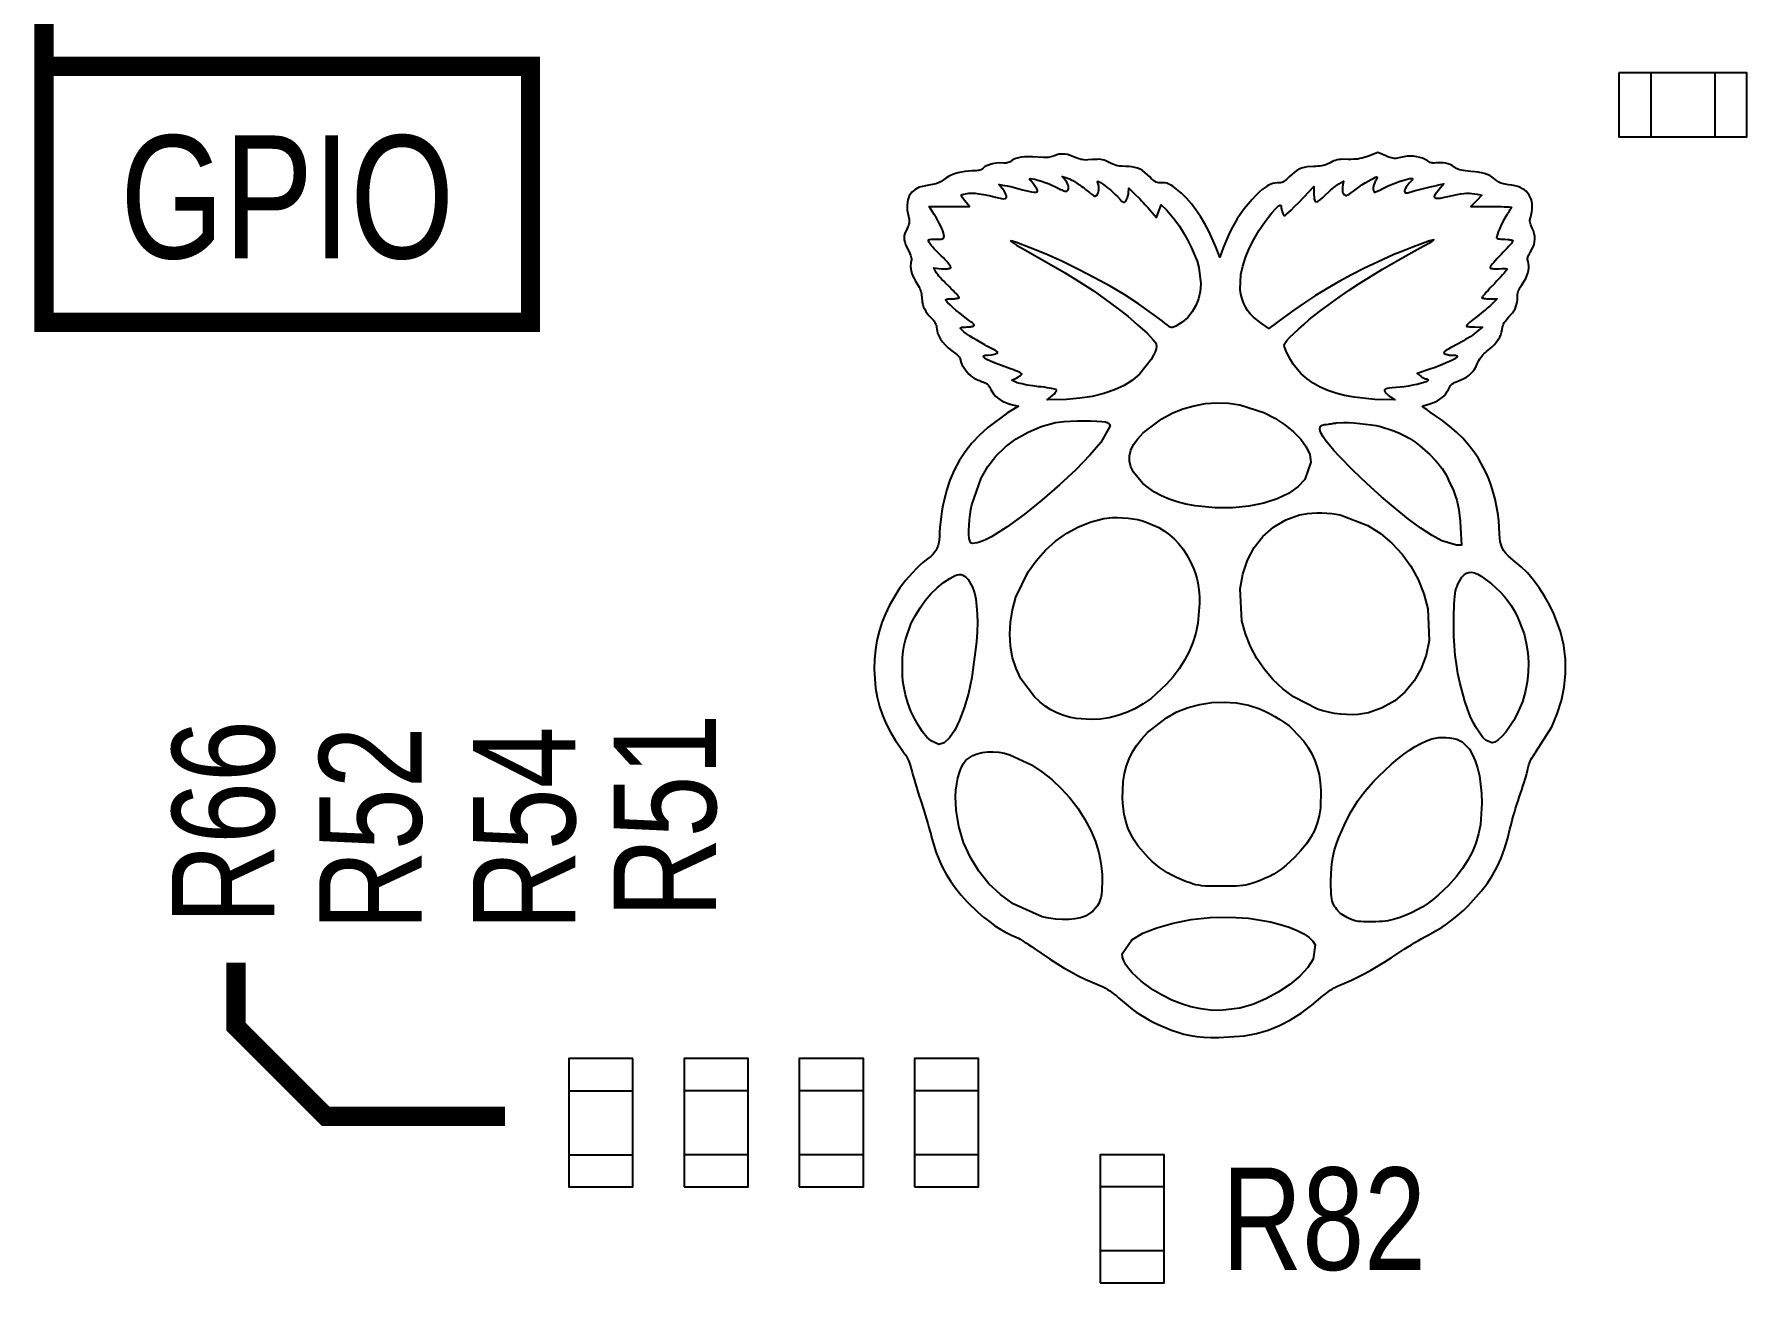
# Model space of a CAD drawing. Header units: inches. Extents: x 15 to 148, y 10 to 111.
# Drawn here: x 133.99 to 135.327, y 106.709 to 107.684 of the extents above; entities that cross this region are included whole.
import ezdxf
from ezdxf.enums import TextEntityAlignment as Align

# ---------------------------------------------------------------- set-up
doc = ezdxf.new("R2010")
doc.units = ezdxf.units.IN
doc.header["$MEASUREMENT"] = 0
doc.layers.add('PARTS_TOP', color=250, linetype='Continuous')
doc.layers.add('SILK_TOP', color=250, linetype='Continuous')

msp = doc.modelspace()

# ---------------------------------------------------------------- linework, layer by layer
at = {"layer": 'PARTS_TOP'}
for points in [[(135.2271, 107.6538), (135.2271, 107.6038), (135.3271, 107.6038), (135.3271, 107.6538), (135.2271, 107.6538)], [(135.2521, 107.6538), (135.2521, 107.6038)], [(135.3021, 107.6538), (135.3021, 107.6038)], [(134.4571, 106.8838), (134.4071, 106.8838), (134.4071, 106.7838), (134.4571, 106.7838), (134.4571, 106.8838)], [(134.4971, 106.7838), (134.5471, 106.7838), (134.5471, 106.8838), (134.4971, 106.8838), (134.4971, 106.7838)], [(134.5871, 106.7838), (134.6371, 106.7838), (134.6371, 106.8838), (134.5871, 106.8838), (134.5871, 106.7838)], [(134.6771, 106.7838), (134.7271, 106.7838), (134.7271, 106.8838), (134.6771, 106.8838), (134.6771, 106.7838)], [(134.4071, 106.8588), (134.4571, 106.8588)], [(134.5471, 106.8588), (134.4971, 106.8588)], [(134.6371, 106.8588), (134.5871, 106.8588)], [(134.7271, 106.8588), (134.6771, 106.8588)], [(134.4071, 106.8088), (134.4571, 106.8088)], [(134.5471, 106.8088), (134.4971, 106.8088)], [(134.6371, 106.8088), (134.5871, 106.8088)], [(134.7271, 106.8088), (134.6771, 106.8088)], [(134.8221, 106.7088), (134.8721, 106.7088), (134.8721, 106.8088), (134.8221, 106.8088), (134.8221, 106.7088)], [(134.8721, 106.7838), (134.8221, 106.7838)], [(134.8721, 106.7338), (134.8221, 106.7338)]]:
    msp.add_lwpolyline(points, dxfattribs=at)
at = {"layer": 'SILK_TOP', "const_width": 0.015}
for points in [[(133.9971, 107.6588), (134.3771, 107.6588), (134.3771, 107.4588), (133.9971, 107.4588), (133.9971, 107.7488)], [(134.1471, 106.9588), (134.1471, 106.9088), (134.2171, 106.8388), (134.3571, 106.8388)]]:
    msp.add_lwpolyline(points, dxfattribs=at)
at = {"layer": 'SILK_TOP'}
for points in [[(134.7865, 107.589), (134.7846, 107.5884), (134.7836, 107.5881), (134.7826, 107.5879), (134.7815, 107.5877), (134.7805, 107.5876), (134.7795, 107.5875), (134.7786, 107.5875), (134.7778, 107.5875), (134.7693, 107.588), (134.7658, 107.5881), (134.7629, 107.588), (134.7603, 107.5878), (134.7582, 107.5874), (134.7563, 107.5869), (134.7548, 107.5862), (134.7534, 107.5854), (134.7518, 107.5843), (134.751, 107.5839), (134.7503, 107.5836), (134.7495, 107.5834), (134.7488, 107.5832), (134.7481, 107.5831), (134.7474, 107.5832), (134.7467, 107.5832), (134.7431, 107.5834), (134.741, 107.5832), (134.7389, 107.5828), (134.7369, 107.5823), (134.7349, 107.5817), (134.7332, 107.581), (134.7317, 107.5802), (134.7307, 107.5793), (134.7296, 107.5784), (134.7289, 107.578), (134.7282, 107.5777), (134.7273, 107.5775), (134.7263, 107.5773), (134.7251, 107.5772), (134.7237, 107.5771), (134.7221, 107.5771), (134.7164, 107.5767), (134.7136, 107.5762), (134.7108, 107.5756), (134.7082, 107.5748), (134.7057, 107.5738), (134.7035, 107.5727), (134.7015, 107.5715), (134.6997, 107.5702), (134.6979, 107.5688), (134.6969, 107.5683), (134.6959, 107.5678), (134.6949, 107.5674), (134.6937, 107.567), (134.6924, 107.5667), (134.6911, 107.5665), (134.6895, 107.5663), (134.6808, 107.5643), (134.6775, 107.5626), (134.6749, 107.5604), (134.673, 107.5576), (134.6718, 107.5544), (134.6713, 107.5507), (134.6714, 107.5465), (134.6723, 107.5418), (134.6729, 107.5393), (134.673, 107.5382), (134.673, 107.5373), (134.6729, 107.5363), (134.6726, 107.5354), (134.6723, 107.5344), (134.6718, 107.5333), (134.6712, 107.5321), (134.6695, 107.5283), (134.6691, 107.5266), (134.6689, 107.525), (134.669, 107.5233), (134.6694, 107.5216), (134.67, 107.5197), (134.6708, 107.5177), (134.672, 107.5154), (134.6734, 107.5125), (134.6739, 107.5113), (134.6743, 107.5103), (134.6745, 107.5093), (134.6746, 107.5084), (134.6746, 107.5075), (134.6745, 107.5066), (134.6743, 107.5057), (134.674, 107.5025), (134.6741, 107.5007), (134.6745, 107.4989), (134.675, 107.497), (134.6758, 107.495), (134.6767, 107.493), (134.6778, 107.4909), (134.6792, 107.4888), (134.6806, 107.4864), (134.6812, 107.4853), (134.6816, 107.4842), (134.682, 107.4832), (134.6823, 107.4821), (134.6825, 107.481), (134.6826, 107.4799), (134.6827, 107.4787), (134.683, 107.4746), (134.6835, 107.4727), (134.6841, 107.4708), (134.685, 107.469), (134.686, 107.4673), (134.6872, 107.4656), (134.6886, 107.4639), (134.6902, 107.4622), (134.6918, 107.4605), (134.6925, 107.4597), (134.693, 107.4588), (134.6935, 107.458), (134.6938, 107.4573), (134.6941, 107.4565), (134.6942, 107.4558), (134.6943, 107.455), (134.6951, 107.4505), (134.696, 107.4482), (134.6974, 107.4458), (134.699, 107.4435), (134.7011, 107.4412), (134.7034, 107.4389), (134.7061, 107.4367), (134.709, 107.4345), (134.7103, 107.4335), (134.7109, 107.4329), (134.7115, 107.4324), (134.7119, 107.4318), (134.7123, 107.4313), (134.7126, 107.4308), (134.7128, 107.4304), (134.7128, 107.4301), (134.7136, 107.4272), (134.7144, 107.4255), (134.7155, 107.4236), (134.7168, 107.4217), (134.7182, 107.42), (134.7196, 107.4184), (134.721, 107.417), (134.7223, 107.416), (134.7239, 107.4151), (134.7248, 107.4147), (134.7258, 107.4142), (134.7267, 107.4138), (134.7277, 107.4134), (134.7286, 107.413), (134.7295, 107.4127), (134.7304, 107.4124), (134.7323, 107.4117), (134.7331, 107.4112), (134.7338, 107.4107), (134.7345, 107.41), (134.7351, 107.4093), (134.7356, 107.4084), (134.7362, 107.4074), (134.7367, 107.4063), (134.7388, 107.4029), (134.7402, 107.4013), (134.7418, 107.3999), (134.7436, 107.3986), (134.7455, 107.3974), (134.7477, 107.3964), (134.7501, 107.3955), (134.7526, 107.3948), (134.7582, 107.3934), (134.7497, 107.3881), (134.7343, 107.3768), (134.7277, 107.3707), (134.7218, 107.3644), (134.7166, 107.3577), (134.712, 107.3507), (134.708, 107.3434), (134.7047, 107.3357), (134.702, 107.3276), (134.7001, 107.32), (134.6993, 107.3158), (134.6985, 107.3114), (134.6979, 107.3071), (134.6973, 107.3027), (134.6969, 107.2986), (134.6967, 107.2947), (134.6966, 107.2913), (134.6961, 107.2869), (134.6955, 107.2847), (134.6947, 107.2827), (134.6937, 107.2807), (134.6925, 107.2789), (134.6912, 107.2773), (134.6898, 107.2759), (134.6882, 107.2748), (134.6839, 107.2715), (134.6812, 107.2691), (134.6784, 107.2663), (134.6755, 107.2633), (134.6726, 107.2602), (134.6699, 107.2571), (134.6676, 107.2542), (134.6656, 107.2515), (134.6575, 107.2379), (134.6543, 107.2312), (134.6516, 107.2243), (134.6494, 107.2174), (134.6477, 107.2103), (134.6465, 107.203), (134.6458, 107.1956), (134.6455, 107.1879), (134.6466, 107.1731), (134.6479, 107.166), (134.6497, 107.1589), (134.6521, 107.1521), (134.6549, 107.1454), (134.6583, 107.1388), (134.6622, 107.1324), (134.6665, 107.1262), (134.6691, 107.1225), (134.6702, 107.1208), (134.6711, 107.1192), (134.6719, 107.1176), (134.6726, 107.1161), (134.6732, 107.1145), (134.6737, 107.1129), (134.6742, 107.1112), (134.6751, 107.1076), (134.6758, 107.1051), (134.6767, 107.1022), (134.6776, 107.0991), (134.6786, 107.0957), (134.6797, 107.0922), (134.6808, 107.0887), (134.682, 107.0851), (134.6843, 107.0779), (134.6854, 107.0743), (134.6864, 107.0708), (134.6874, 107.0675), (134.6883, 107.0644), (134.689, 107.0616), (134.6897, 107.0593), (134.6901, 107.0575), (134.6936, 107.0454), (134.696, 107.0395), (134.6987, 107.0336), (134.7019, 107.0279), (134.7054, 107.0222), (134.7093, 107.0167), (134.7136, 107.0114), (134.7182, 107.0062), (134.7265, 106.9981), (134.731, 106.9943), (134.7355, 106.9908), (134.7399, 106.9876), (134.7444, 106.9847), (134.7486, 106.9822), (134.7527, 106.9802), (134.7565, 106.9787), (134.7583, 106.9778), (134.7596, 106.9771), (134.7611, 106.9762), (134.7628, 106.9751), (134.7646, 106.974), (134.7664, 106.9727), (134.7684, 106.9714), (134.7703, 106.97), (134.7825, 106.9617), (134.7883, 106.958), (134.794, 106.9546), (134.7995, 106.9515), (134.805, 106.9486), (134.8104, 106.9459), (134.8159, 106.9435), (134.8213, 106.9412), (134.8244, 106.9398), (134.8261, 106.9389), (134.8277, 106.9379), (134.8295, 106.9367), (134.8312, 106.9355), (134.8329, 106.9342), (134.8347, 106.9328), (134.8364, 106.9314), (134.8438, 106.9251), (134.8471, 106.9225), (134.8503, 106.9202), (134.8535, 106.9181), (134.8567, 106.9161), (134.86, 106.9142), (134.8635, 106.9124), (134.8674, 106.9105), (134.8777, 106.9061), (134.8826, 106.9044), (134.8875, 106.903), (134.8925, 106.902), (134.8976, 106.9011), (134.9029, 106.9006), (134.9086, 106.9003), (134.9147, 106.9002), (134.9348, 106.9016), (134.9442, 106.9034), (134.9532, 106.9061), (134.962, 106.9096), (134.9706, 106.914), (134.979, 106.9193), (134.9875, 106.9255), (134.9959, 106.9328), (134.9987, 106.935), (135.0002, 106.9361), (135.0017, 106.9372), (135.0033, 106.9382), (135.0048, 106.9391), (135.0064, 106.9399), (135.0079, 106.9406), (135.0093, 106.9412), (135.0184, 106.9452), (135.0235, 106.9476), (135.0287, 106.9503), (135.0339, 106.9531), (135.0392, 106.9562), (135.0444, 106.9593), (135.0494, 106.9625), (135.0541, 106.9656), (135.0594, 106.9692), (135.0622, 106.971), (135.0651, 106.9728), (135.0679, 106.9746), (135.0707, 106.9762), (135.0733, 106.9777), (135.0757, 106.979), (135.0777, 106.9801), (135.0855, 106.9843), (135.0891, 106.9866), (135.0926, 106.9889), (135.096, 106.9914), (135.0994, 106.994), (135.1027, 106.9968), (135.106, 106.9998), (135.1094, 107.0031), (135.12, 107.0148), (135.1245, 107.0209), (135.1285, 107.0271), (135.1321, 107.0336), (135.1352, 107.0404), (135.1379, 107.0476), (135.1402, 107.0551), (135.1421, 107.0631), (135.1432, 107.0675), (135.1439, 107.0701), (135.1447, 107.073), (135.1456, 107.076), (135.1465, 107.0791), (135.1475, 107.0822), (135.1485, 107.0852), (135.1494, 107.088), (135.1514, 107.0937), (135.1523, 107.0966), (135.1532, 107.0994), (135.154, 107.102), (135.1547, 107.1045), (135.1553, 107.1067), (135.1557, 107.1086), (135.1561, 107.1101), (135.1569, 107.1132), (135.1574, 107.1147), (135.158, 107.1162), (135.1587, 107.1176), (135.1595, 107.119), (135.1604, 107.1205), (135.1613, 107.1219), (135.1624, 107.1234), (135.1747, 107.1429), (135.1791, 107.1531), (135.1824, 107.1635), (135.1845, 107.174), (135.1855, 107.1847), (135.1854, 107.1955), (135.1841, 107.2064), (135.1816, 107.2174), (135.1765, 107.2312), (135.1731, 107.2381), (135.1692, 107.2449), (135.165, 107.2514), (135.1605, 107.2575), (135.1558, 107.2631), (135.1509, 107.2679), (135.1461, 107.2719), (135.141, 107.2762), (135.139, 107.2784), (135.1374, 107.2805), (135.1361, 107.2828), (135.1352, 107.2852), (135.1345, 107.2877), (135.1341, 107.2904), (135.134, 107.2934), (135.1334, 107.3042), (135.1327, 107.3097), (135.1317, 107.3153), (135.1305, 107.3208), (135.1291, 107.3262), (135.1274, 107.3315), (135.1255, 107.3365), (135.1235, 107.3413), (135.1172, 107.353), (135.1135, 107.3584), (135.1096, 107.3635), (135.1052, 107.3684), (135.1004, 107.3731), (135.0952, 107.3776), (135.0895, 107.3821), (135.0833, 107.3864), (135.0799, 107.3887), (135.0784, 107.3897), (135.0771, 107.3907), (135.0759, 107.3915), (135.075, 107.3922), (135.0743, 107.3927), (135.0738, 107.3931), (135.0737, 107.3933), (135.074, 107.3935), (135.0744, 107.3937), (135.0748, 107.3938), (135.0754, 107.394), (135.0761, 107.3942), (135.0769, 107.3945), (135.0778, 107.3947), (135.0787, 107.3949), (135.0833, 107.3966), (135.0854, 107.3976), (135.0874, 107.3988), (135.0891, 107.4001), (135.0907, 107.4015), (135.0921, 107.4031), (135.0932, 107.4047), (135.0941, 107.4064), (135.0952, 107.4086), (135.0958, 107.4095), (135.0964, 107.4102), (135.0971, 107.4108), (135.0979, 107.4114), (135.0989, 107.4119), (135.1, 107.4124), (135.1013, 107.4129), (135.106, 107.4149), (135.1081, 107.416), (135.1099, 107.4174), (135.1116, 107.4188), (135.1131, 107.4205), (135.1144, 107.4223), (135.1156, 107.4243), (135.1166, 107.4265), (135.1179, 107.4291), (135.1186, 107.4303), (135.1193, 107.4314), (135.1202, 107.4325), (135.121, 107.4335), (135.1219, 107.4344), (135.1229, 107.4353), (135.1239, 107.4361), (135.1283, 107.4397), (135.1301, 107.4416), (135.1317, 107.4435), (135.133, 107.4454), (135.1342, 107.4473), (135.135, 107.4492), (135.1356, 107.4511), (135.136, 107.453), (135.1364, 107.4554), (135.1368, 107.4565), (135.1372, 107.4575), (135.1377, 107.4586), (135.1384, 107.4596), (135.1391, 107.4606), (135.14, 107.4617), (135.1411, 107.4628), (135.144, 107.4662), (135.1451, 107.4678), (135.1461, 107.4695), (135.1468, 107.4711), (135.1473, 107.4728), (135.1477, 107.4746), (135.1479, 107.4765), (135.1479, 107.4786), (135.1481, 107.4808), (135.1483, 107.4818), (135.1486, 107.4829), (135.149, 107.484), (135.1496, 107.4851), (135.1502, 107.4863), (135.151, 107.4876), (135.1519, 107.4889), (135.1544, 107.4931), (135.1553, 107.4952), (135.156, 107.4973), (135.1565, 107.4993), (135.1568, 107.5012), (135.1569, 107.5031), (135.1567, 107.5048), (135.1563, 107.5063), (135.1559, 107.5077), (135.1559, 107.5084), (135.156, 107.5091), (135.1561, 107.5098), (135.1564, 107.5106), (135.1568, 107.5115), (135.1574, 107.5124), (135.158, 107.5135), (135.1603, 107.5177), (135.161, 107.5197), (135.1614, 107.5218), (135.1616, 107.5239), (135.1615, 107.526), (135.1611, 107.5281), (135.1605, 107.5302), (135.1595, 107.5323), (135.1584, 107.5349), (135.1581, 107.536), (135.1578, 107.5369), (135.1577, 107.5378), (135.1577, 107.5386), (135.1578, 107.5395), (135.158, 107.5404), (135.1583, 107.5413), (135.1592, 107.5452), (135.1594, 107.5473), (135.1595, 107.5493), (135.1594, 107.5513), (135.1591, 107.5532), (135.1586, 107.555), (135.158, 107.5567), (135.1572, 107.5582), (135.155, 107.561), (135.1536, 107.5622), (135.152, 107.5632), (135.1503, 107.5641), (135.1483, 107.5649), (135.1461, 107.5655), (135.1437, 107.566), (135.1411, 107.5663), (135.1383, 107.5667), (135.1371, 107.5669), (135.136, 107.5672), (135.1349, 107.5676), (135.134, 107.568), (135.1332, 107.5684), (135.1324, 107.569), (135.1317, 107.5695), (135.1282, 107.5723), (135.1263, 107.5734), (135.1243, 107.5743), (135.1222, 107.5751), (135.1199, 107.5757), (135.1173, 107.5761), (135.1146, 107.5765), (135.1115, 107.5767), (135.1074, 107.5771), (135.1057, 107.5773), (135.1043, 107.5776), (135.103, 107.5779), (135.102, 107.5782), (135.101, 107.5786), (135.1003, 107.5791), (135.0996, 107.5796), (135.097, 107.5813), (135.0954, 107.582), (135.0936, 107.5826), (135.0918, 107.5831), (135.0899, 107.5834), (135.088, 107.5835), (135.0862, 107.5835), (135.0845, 107.5833), (135.0828, 107.5832), (135.082, 107.5832), (135.0813, 107.5833), (135.0805, 107.5835), (135.0798, 107.5838), (135.079, 107.5842), (135.0782, 107.5846), (135.0774, 107.5852), (135.0739, 107.587), (135.0717, 107.5877), (135.0694, 107.5882), (135.0669, 107.5885), (135.0644, 107.5886), (135.0618, 107.5885), (135.0592, 107.5882), (135.0567, 107.5876), (135.054, 107.587), (135.0529, 107.5869), (135.0518, 107.5869), (135.0507, 107.587), (135.0496, 107.5872), (135.0483, 107.5876), (135.0468, 107.5881), (135.0451, 107.5888), (135.039, 107.5914), (135.0317, 107.5887), (135.0282, 107.5875), (135.0265, 107.587), (135.0249, 107.5867), (135.0233, 107.5864), (135.0216, 107.5863), (135.0198, 107.5862), (135.0179, 107.5861), (135.0158, 107.5861), (135.0116, 107.5862), (135.01, 107.5861), (135.0085, 107.586), (135.0071, 107.5857), (135.0058, 107.5853), (135.0045, 107.5849), (135.0031, 107.5842), (135.0016, 107.5835), (134.9989, 107.5822), (134.9976, 107.5817), (134.9963, 107.5813), (134.995, 107.581), (134.9936, 107.5808), (134.9921, 107.5807), (134.9906, 107.5806), (134.9889, 107.5806), (134.9837, 107.5802), (134.9815, 107.5798), (134.9794, 107.5792), (134.9775, 107.5784), (134.9756, 107.5773), (134.9737, 107.5759), (134.9718, 107.5743), (134.9698, 107.5724), (134.9676, 107.5703), (134.9666, 107.5695), (134.9657, 107.5689), (134.9648, 107.5684), (134.9639, 107.5681), (134.9629, 107.5679), (134.9617, 107.5678), (134.9604, 107.5678), (134.9567, 107.5673), (134.9548, 107.5666), (134.9529, 107.5656), (134.9508, 107.5642), (134.9486, 107.5625), (134.9462, 107.5604), (134.9436, 107.5579), (134.9408, 107.5549), (134.9346, 107.5476), (134.9318, 107.5438), (134.9291, 107.5398), (134.9266, 107.5356), (134.9243, 107.5313), (134.9222, 107.5268), (134.9201, 107.522), (134.9182, 107.517), (134.9155, 107.5097), (134.9124, 107.5177), (134.9069, 107.5301), (134.9037, 107.5359), (134.9004, 107.5414), (134.8969, 107.5466), (134.8933, 107.5514), (134.8895, 107.5557), (134.8857, 107.5596), (134.8818, 107.5629), (134.8787, 107.5652), (134.8774, 107.566), (134.8763, 107.5666), (134.8751, 107.5671), (134.874, 107.5674), (134.8729, 107.5677), (134.8717, 107.5678), (134.8704, 107.5678), (134.8679, 107.5679), (134.8668, 107.5681), (134.8659, 107.5684), (134.865, 107.5688), (134.864, 107.5694), (134.8631, 107.5702), (134.862, 107.5712), (134.8608, 107.5724), (134.8569, 107.5759), (134.855, 107.5773), (134.8532, 107.5784), (134.8512, 107.5792), (134.8491, 107.5798), (134.8469, 107.5802), (134.8445, 107.5805), (134.8419, 107.5806), (134.8386, 107.5807), (134.8371, 107.5808), (134.8358, 107.5811), (134.8345, 107.5814), (134.8332, 107.5818), (134.8319, 107.5823), (134.8306, 107.5829), (134.8292, 107.5836), (134.8264, 107.585), (134.8251, 107.5855), (134.8239, 107.5858), (134.8227, 107.5861), (134.8213, 107.5862), (134.8198, 107.5861), (134.818, 107.5861), (134.816, 107.5859), (134.8123, 107.5857), (134.8108, 107.5856), (134.8094, 107.5857), (134.8081, 107.5859), (134.8069, 107.5861), (134.8057, 107.5865), (134.8045, 107.5869), (134.8032, 107.5874), (134.7986, 107.5892), (134.7966, 107.5898), (134.7947, 107.5902), (134.793, 107.5903), (134.7914, 107.5903), (134.7898, 107.5901), (134.7882, 107.5896)], [(134.8022, 107.5686), (134.8039, 107.5675), (134.805, 107.5668), (134.8061, 107.5661), (134.8072, 107.5653), (134.8084, 107.5644), (134.8095, 107.5635), (134.8106, 107.5626), (134.8117, 107.5618), (134.8137, 107.5602), (134.8146, 107.5595), (134.8154, 107.5589), (134.8162, 107.5584), (134.8169, 107.558), (134.8175, 107.5576), (134.8179, 107.5574), (134.8182, 107.5574), (134.8194, 107.5581), (134.82, 107.5589), (134.8204, 107.56), (134.8208, 107.5612), (134.821, 107.5625), (134.8211, 107.5637), (134.821, 107.565), (134.8207, 107.5661), (134.8204, 107.5671), (134.8203, 107.5675), (134.8202, 107.5679), (134.8201, 107.5683), (134.8201, 107.5686), (134.8201, 107.5688), (134.8202, 107.5689), (134.8203, 107.569), (134.8224, 107.568), (134.824, 107.5669), (134.8259, 107.5655), (134.8279, 107.5639), (134.83, 107.5622), (134.832, 107.5604), (134.8339, 107.5586), (134.8355, 107.557), (134.8379, 107.5545), (134.8388, 107.5536), (134.8395, 107.5531), (134.8401, 107.5528), (134.8406, 107.5527), (134.8411, 107.5528), (134.8416, 107.5531), (134.8421, 107.5536), (134.8427, 107.5546), (134.843, 107.5552), (134.8433, 107.5559), (134.8435, 107.5566), (134.8437, 107.5574), (134.8439, 107.5582), (134.8441, 107.5589), (134.8442, 107.5597), (134.8445, 107.5637), (134.8497, 107.5585), (134.8519, 107.5563), (134.8532, 107.555), (134.8544, 107.5537), (134.8558, 107.5523), (134.857, 107.5509), (134.8583, 107.5496), (134.8595, 107.5482), (134.8605, 107.547), (134.8661, 107.5408), (134.868, 107.5456), (134.8698, 107.5505), (134.8738, 107.5467), (134.8805, 107.5388), (134.8839, 107.534), (134.8872, 107.5287), (134.8903, 107.5232), (134.8932, 107.5176), (134.8956, 107.512), (134.8977, 107.5067), (134.8992, 107.5017), (134.9007, 107.489), (134.9002, 107.483), (134.8989, 107.4773), (134.8968, 107.472), (134.8939, 107.4671), (134.8904, 107.4627), (134.8861, 107.4589), (134.8812, 107.4558), (134.8793, 107.455), (134.8784, 107.4548), (134.8776, 107.4549), (134.8767, 107.4552), (134.8756, 107.4559), (134.8743, 107.4568), (134.8726, 107.4582), (134.8704, 107.4599), (134.852, 107.4733), (134.8413, 107.4802), (134.8298, 107.487), (134.8177, 107.4937), (134.8052, 107.5002), (134.7926, 107.5063), (134.7799, 107.512), (134.7674, 107.5171), (134.7567, 107.5212), (134.7537, 107.5222), (134.7522, 107.5225), (134.7522, 107.5222), (134.7537, 107.5211), (134.7567, 107.5192), (134.7613, 107.5166), (134.7674, 107.5132), (134.7942, 107.4977), (134.8058, 107.4905), (134.8165, 107.4836), (134.8262, 107.4768), (134.8352, 107.4702), (134.8436, 107.4636), (134.8513, 107.457), (134.8587, 107.4503), (134.8635, 107.4453), (134.865, 107.4434), (134.8659, 107.4417), (134.8661, 107.44), (134.8658, 107.4381), (134.865, 107.4359), (134.8637, 107.4331), (134.8618, 107.4297), (134.8531, 107.4185), (134.8474, 107.4138), (134.8407, 107.4096), (134.8332, 107.4061), (134.8249, 107.4032), (134.8159, 107.401), (134.8062, 107.3995), (134.7958, 107.3987), (134.7807, 107.3982), (134.7848, 107.4016), (134.7863, 107.4031), (134.7869, 107.4037), (134.7873, 107.4043), (134.7877, 107.4048), (134.7879, 107.4053), (134.7879, 107.4057), (134.7879, 107.406), (134.7877, 107.4063), (134.7865, 107.4067), (134.7854, 107.407), (134.784, 107.4073), (134.7824, 107.4075), (134.7805, 107.4078), (134.7785, 107.4081), (134.7763, 107.4084), (134.7741, 107.4086), (134.7695, 107.4092), (134.7672, 107.4096), (134.7651, 107.4099), (134.763, 107.4103), (134.7612, 107.4107), (134.7596, 107.4111), (134.7583, 107.4114), (134.7573, 107.4117), (134.753, 107.4136), (134.7569, 107.4156), (134.7583, 107.4163), (134.7589, 107.4167), (134.7594, 107.4171), (134.7599, 107.4174), (134.7603, 107.4178), (134.7606, 107.4181), (134.7608, 107.4184), (134.7609, 107.4186), (134.7602, 107.4191), (134.7594, 107.4196), (134.7584, 107.4201), (134.757, 107.4206), (134.7555, 107.4213), (134.7538, 107.4219), (134.7519, 107.4226), (134.75, 107.4232), (134.74, 107.4269), (134.7363, 107.4284), (134.7336, 107.4298), (134.7318, 107.431), (134.7309, 107.4319), (134.7311, 107.4326), (134.7323, 107.4331), (134.7345, 107.4332), (134.7372, 107.4334), (134.7385, 107.4337), (134.7396, 107.434), (134.7406, 107.4343), (134.7414, 107.4347), (134.7419, 107.4351), (134.742, 107.4355), (134.7418, 107.4359), (134.741, 107.4363), (134.7403, 107.4368), (134.7393, 107.4373), (134.7381, 107.438), (134.7367, 107.4387), (134.7352, 107.4395), (134.7336, 107.4403), (134.732, 107.4412), (134.7257, 107.4448), (134.7228, 107.4466), (134.7201, 107.4483), (134.7177, 107.4499), (134.7157, 107.4514), (134.7142, 107.4527), (134.7132, 107.4537), (134.7128, 107.4544), (134.7132, 107.4547), (134.7135, 107.4549), (134.714, 107.455), (134.7147, 107.4551), (134.7154, 107.4551), (134.7162, 107.4552), (134.717, 107.4552), (134.7179, 107.4553), (134.7198, 107.4553), (134.7207, 107.4554), (134.7214, 107.4555), (134.7221, 107.4556), (134.7227, 107.4558), (134.7232, 107.4559), (134.7235, 107.4561), (134.7237, 107.4563), (134.7237, 107.4568), (134.7235, 107.4572), (134.7231, 107.4576), (134.7227, 107.4581), (134.7221, 107.4586), (134.7215, 107.4591), (134.7208, 107.4596), (134.72, 107.4601), (134.7152, 107.4637), (134.7125, 107.4659), (134.7097, 107.4682), (134.7071, 107.4704), (134.7048, 107.4725), (134.7029, 107.4743), (134.7017, 107.4756), (134.7012, 107.4764), (134.7016, 107.4767), (134.7019, 107.4768), (134.7024, 107.4769), (134.703, 107.4771), (134.7037, 107.4772), (134.7045, 107.4772), (134.7053, 107.4773), (134.7062, 107.4773), (134.708, 107.4773), (134.7089, 107.4774), (134.7096, 107.4775), (134.7103, 107.4776), (134.7109, 107.4777), (134.7114, 107.4778), (134.7117, 107.4779), (134.7119, 107.478), (134.7117, 107.4787), (134.7112, 107.4794), (134.7104, 107.4803), (134.7095, 107.4813), (134.7084, 107.4825), (134.7072, 107.4838), (134.7058, 107.4851), (134.7044, 107.4866), (134.7013, 107.4895), (134.6999, 107.491), (134.6985, 107.4924), (134.6972, 107.4938), (134.6961, 107.495), (134.6952, 107.4962), (134.6945, 107.4971), (134.694, 107.4978), (134.6921, 107.5013), (134.6982, 107.5007), (134.7006, 107.5006), (134.7017, 107.5006), (134.7026, 107.5007), (134.7034, 107.5008), (134.7041, 107.5009), (134.7046, 107.5011), (134.705, 107.5013), (134.7053, 107.5015), (134.7051, 107.5025), (134.7047, 107.5032), (134.7041, 107.5041), (134.7032, 107.5052), (134.7022, 107.5064), (134.701, 107.5077), (134.6996, 107.5092), (134.698, 107.5107), (134.6951, 107.5136), (134.6938, 107.515), (134.6925, 107.5163), (134.6914, 107.5176), (134.6904, 107.5187), (134.6896, 107.5197), (134.689, 107.5205), (134.6886, 107.5212), (134.688, 107.5225), (134.6879, 107.523), (134.6881, 107.5233), (134.6885, 107.5235), (134.6892, 107.5236), (134.6903, 107.5237), (134.6918, 107.5237), (134.6937, 107.5237), (134.6967, 107.5238), (134.6978, 107.5239), (134.6986, 107.524), (134.6992, 107.5242), (134.6996, 107.5245), (134.6999, 107.5249), (134.7, 107.5253), (134.7001, 107.5259), (134.6996, 107.5285), (134.6991, 107.5302), (134.6984, 107.532), (134.6975, 107.534), (134.6964, 107.5362), (134.6952, 107.5384), (134.6939, 107.5407), (134.6924, 107.5431), (134.6885, 107.5492), (134.72, 107.5492), (134.7164, 107.5538), (134.7146, 107.5562), (134.714, 107.557), (134.7137, 107.5576), (134.7136, 107.558), (134.7138, 107.5583), (134.7141, 107.5586), (134.7147, 107.5588), (134.7155, 107.559), (134.7195, 107.5596), (134.7217, 107.5597), (134.7244, 107.5596), (134.7274, 107.5592), (134.731, 107.5586), (134.7353, 107.5578), (134.7403, 107.5567), (134.7462, 107.5554), (134.7481, 107.5555), (134.7486, 107.556), (134.7488, 107.5567), (134.7488, 107.5577), (134.7485, 107.5588), (134.7479, 107.5601), (134.747, 107.5615), (134.7459, 107.563), (134.7429, 107.5665), (134.7473, 107.5658), (134.7494, 107.5654), (134.7508, 107.5651), (134.7524, 107.5648), (134.7541, 107.5644), (134.7559, 107.5639), (134.7577, 107.5634), (134.7595, 107.5629), (134.7613, 107.5623), (134.7683, 107.5607), (134.7706, 107.5604), (134.7722, 107.5605), (134.773, 107.5609), (134.7732, 107.5619), (134.7726, 107.5632), (134.7714, 107.565), (134.7696, 107.5672), (134.7683, 107.5688), (134.7678, 107.5695), (134.7674, 107.57), (134.7672, 107.5705), (134.7671, 107.5708), (134.7672, 107.5711), (134.7673, 107.5712), (134.7676, 107.5713), (134.771, 107.5706), (134.7735, 107.5699), (134.7762, 107.569), (134.7792, 107.568), (134.7821, 107.5669), (134.7848, 107.5657), (134.7872, 107.5646), (134.7892, 107.5635), (134.791, 107.5626), (134.792, 107.5622), (134.7928, 107.5619), (134.7936, 107.5616), (134.7944, 107.5614), (134.795, 107.5613), (134.7955, 107.5612), (134.7959, 107.5613), (134.7971, 107.5623), (134.7973, 107.563), (134.7974, 107.5639), (134.7973, 107.5649), (134.797, 107.566), (134.7965, 107.5671), (134.7959, 107.5683), (134.795, 107.5695), (134.7925, 107.5727), (134.7953, 107.5719), (134.7965, 107.5714), (134.7973, 107.5711), (134.7981, 107.5708), (134.7989, 107.5704), (134.7998, 107.57), (134.8006, 107.5695), (134.8014, 107.5691)], [(135.0372, 107.5695), (135.0362, 107.5674), (135.0358, 107.5663), (135.0356, 107.5651), (135.0354, 107.5639), (135.0354, 107.5629), (135.0355, 107.5619), (135.0357, 107.5612), (135.0361, 107.5606), (135.0367, 107.5606), (135.0372, 107.5607), (135.0379, 107.561), (135.0387, 107.5613), (135.0396, 107.5617), (135.0406, 107.5621), (135.0416, 107.5627), (135.0427, 107.5633), (135.0476, 107.5656), (135.0505, 107.5668), (135.0535, 107.568), (135.0564, 107.5691), (135.0593, 107.57), (135.0618, 107.5707), (135.0638, 107.5711), (135.0653, 107.5713), (135.0659, 107.5711), (135.066, 107.5709), (135.066, 107.5706), (135.0658, 107.5701), (135.0654, 107.5696), (135.0649, 107.569), (135.0643, 107.5683), (135.0635, 107.5675), (135.0611, 107.5645), (135.0603, 107.5632), (135.0599, 107.5621), (135.0597, 107.5612), (135.0599, 107.5605), (135.0604, 107.5601), (135.0613, 107.5599), (135.0624, 107.5601), (135.0674, 107.5615), (135.0704, 107.5622), (135.0768, 107.5639), (135.0798, 107.5646), (135.0825, 107.5653), (135.0848, 107.5658), (135.0864, 107.5662), (135.0904, 107.567), (135.0867, 107.5627), (135.0836, 107.5587), (135.083, 107.5573), (135.0831, 107.5564), (135.0839, 107.5558), (135.0855, 107.5557), (135.0878, 107.5559), (135.0909, 107.5565), (135.0948, 107.5574), (135.1009, 107.5587), (135.1035, 107.5591), (135.106, 107.5594), (135.1082, 107.5596), (135.1104, 107.5596), (135.1124, 107.5595), (135.1145, 107.5593), (135.1165, 107.559), (135.1202, 107.5582), (135.1159, 107.5538), (135.1115, 107.5492), (135.1274, 107.5492), (135.1329, 107.5492), (135.1354, 107.5492), (135.1376, 107.5491), (135.1395, 107.5491), (135.1411, 107.549), (135.1423, 107.5489), (135.143, 107.5488), (135.1433, 107.5488), (135.1431, 107.5482), (135.1428, 107.5477), (135.1424, 107.5471), (135.142, 107.5464), (135.1415, 107.5456), (135.141, 107.5447), (135.1403, 107.5438), (135.1397, 107.5429), (135.1373, 107.5388), (135.1361, 107.5365), (135.135, 107.5341), (135.1339, 107.5317), (135.133, 107.5295), (135.1323, 107.5276), (135.1319, 107.526), (135.1317, 107.5249), (135.1321, 107.5244), (135.1326, 107.5243), (135.1332, 107.5241), (135.134, 107.524), (135.1349, 107.5239), (135.1359, 107.5238), (135.1369, 107.5237), (135.1381, 107.5237), (135.1404, 107.5236), (135.1414, 107.5236), (135.1423, 107.5234), (135.1431, 107.5233), (135.1437, 107.5231), (135.1441, 107.5229), (135.1444, 107.5227), (135.1445, 107.5224), (135.1439, 107.5214), (135.1432, 107.5205), (135.1423, 107.5194), (135.1411, 107.5181), (135.1399, 107.5167), (135.1384, 107.5152), (135.1368, 107.5136), (135.1352, 107.5119), (135.132, 107.5086), (135.1306, 107.507), (135.1294, 107.5056), (135.1283, 107.5043), (135.1275, 107.5033), (135.1269, 107.5024), (135.1266, 107.5018), (135.1266, 107.5014), (135.1273, 107.501), (135.1279, 107.5009), (135.1286, 107.5008), (135.1294, 107.5007), (135.1304, 107.5007), (135.1314, 107.5006), (135.1324, 107.5007), (135.1336, 107.5007), (135.1357, 107.5009), (135.1367, 107.5009), (135.1376, 107.5009), (135.1384, 107.5008), (135.139, 107.5007), (135.1394, 107.5006), (135.1397, 107.5005), (135.1398, 107.5003), (135.1392, 107.4993), (135.1385, 107.4984), (135.1375, 107.4972), (135.1363, 107.4959), (135.1349, 107.4943), (135.1334, 107.4927), (135.1317, 107.4909), (135.13, 107.489), (135.1265, 107.4854), (135.125, 107.4838), (135.1236, 107.4823), (135.1224, 107.4809), (135.1214, 107.4798), (135.1207, 107.4789), (135.1203, 107.4783), (135.1201, 107.478), (135.1205, 107.4778), (135.1209, 107.4777), (135.1215, 107.4776), (135.1222, 107.4775), (135.1231, 107.4774), (135.124, 107.4773), (135.125, 107.4773), (135.1261, 107.4773), (135.1322, 107.4773), (135.1287, 107.4737), (135.1269, 107.472), (135.1257, 107.471), (135.1244, 107.4698), (135.1229, 107.4686), (135.1213, 107.4673), (135.1197, 107.4659), (135.118, 107.4646), (135.1164, 107.4634), (135.1133, 107.461), (135.112, 107.4599), (135.1108, 107.4589), (135.1098, 107.458), (135.109, 107.4572), (135.1085, 107.4566), (135.1082, 107.4562), (135.1081, 107.4559), (135.1088, 107.4557), (135.1093, 107.4556), (135.11, 107.4555), (135.1108, 107.4554), (135.1117, 107.4554), (135.1127, 107.4553), (135.1137, 107.4553), (135.1148, 107.4553), (135.1207, 107.4551), (135.1161, 107.4513), (135.114, 107.4496), (135.1125, 107.4486), (135.111, 107.4476), (135.1093, 107.4465), (135.1075, 107.4454), (135.1057, 107.4444), (135.104, 107.4433), (135.1022, 107.4424), (135.0958, 107.439), (135.0936, 107.4377), (135.0921, 107.4368), (135.0911, 107.4361), (135.0906, 107.4355), (135.0905, 107.435), (135.0908, 107.4346), (135.0913, 107.4343), (135.0921, 107.4339), (135.0927, 107.4337), (135.0933, 107.4336), (135.094, 107.4335), (135.0948, 107.4333), (135.0956, 107.4333), (135.0964, 107.4332), (135.0972, 107.4332), (135.0988, 107.4331), (135.0995, 107.4331), (135.1, 107.433), (135.1005, 107.4328), (135.1008, 107.4327), (135.101, 107.4325), (135.101, 107.4323), (135.1009, 107.432), (135.099, 107.4304), (135.0972, 107.4294), (135.095, 107.4283), (135.0924, 107.4271), (135.0895, 107.4259), (135.0864, 107.4246), (135.083, 107.4234), (135.0796, 107.4222), (135.0697, 107.4189), (135.0724, 107.4168), (135.0734, 107.4161), (135.074, 107.4157), (135.0745, 107.4154), (135.075, 107.4151), (135.0755, 107.4149), (135.076, 107.4148), (135.0764, 107.4147), (135.0767, 107.4146), (135.0773, 107.4146), (135.0775, 107.4145), (135.0778, 107.4144), (135.078, 107.4143), (135.0781, 107.4141), (135.0782, 107.414), (135.0783, 107.4138), (135.0783, 107.4136), (135.0767, 107.4124), (135.0748, 107.4118), (135.0723, 107.4111), (135.0695, 107.4104), (135.0663, 107.4097), (135.063, 107.4091), (135.0596, 107.4086), (135.0563, 107.4083), (135.0501, 107.4077), (135.0479, 107.4074), (135.0463, 107.4071), (135.0452, 107.4068), (135.0445, 107.4064), (135.0442, 107.4059), (135.0442, 107.4053), (135.0444, 107.4047), (135.045, 107.4039), (135.0454, 107.4034), (135.0459, 107.403), (135.0464, 107.4025), (135.047, 107.402), (135.0476, 107.4015), (135.0482, 107.401), (135.0489, 107.4006), (135.0522, 107.3982), (135.0366, 107.3987), (135.0204, 107.4003), (135.013, 107.4016), (135.0062, 107.4034), (134.9998, 107.4056), (134.9939, 107.4082), (134.9885, 107.4113), (134.9836, 107.4148), (134.9791, 107.4187), (134.975, 107.4235), (134.9729, 107.4263), (134.971, 107.4292), (134.9693, 107.4321), (134.9679, 107.4349), (134.9668, 107.4375), (134.966, 107.4398), (134.9658, 107.4416), (134.9678, 107.4446), (134.9702, 107.4472), (134.9733, 107.4502), (134.9769, 107.4536), (134.981, 107.4572), (134.9854, 107.461), (134.9899, 107.4647), (134.9944, 107.4682), (135.0086, 107.4786), (135.0166, 107.484), (135.0249, 107.4895), (135.0336, 107.495), (135.0426, 107.5004), (135.0516, 107.5057), (135.0607, 107.5108), (135.0697, 107.5157), (135.0743, 107.5182), (135.0764, 107.5194), (135.0782, 107.5204), (135.0797, 107.5213), (135.081, 107.5221), (135.0819, 107.5227), (135.0825, 107.5231), (135.0826, 107.5232), (135.0793, 107.5224), (135.0759, 107.5212), (135.0716, 107.5196), (135.0667, 107.5178), (135.0615, 107.5158), (135.0564, 107.5137), (135.0514, 107.5117), (135.047, 107.5098), (135.028, 107.5009), (135.0184, 107.4959), (135.0088, 107.4907), (134.9994, 107.4852), (134.9903, 107.4797), (134.9816, 107.474), (134.9734, 107.4684), (134.9658, 107.4628), (134.9539, 107.4539), (134.9478, 107.4582), (134.9418, 107.4629), (134.9393, 107.4655), (134.9372, 107.4682), (134.9355, 107.471), (134.934, 107.4741), (134.9329, 107.4773), (134.932, 107.4808), (134.9314, 107.4846), (134.9319, 107.4962), (134.9334, 107.5027), (134.9356, 107.5095), (134.9385, 107.5165), (134.9421, 107.5236), (134.9462, 107.5307), (134.9509, 107.5377), (134.9561, 107.5444), (134.9592, 107.5477), (134.9604, 107.5489), (134.9613, 107.5497), (134.9621, 107.5502), (134.9627, 107.5503), (134.9631, 107.5501), (134.9634, 107.5496), (134.9635, 107.5488), (134.9635, 107.548), (134.9636, 107.5475), (134.9637, 107.5469), (134.9639, 107.5463), (134.9641, 107.5457), (134.9642, 107.5451), (134.9644, 107.5445), (134.9646, 107.5439), (134.9654, 107.5424), (134.9659, 107.5422), (134.9666, 107.5424), (134.9677, 107.5432), (134.9692, 107.5445), (134.9712, 107.5465), (134.9739, 107.5493), (134.9774, 107.5528), (134.9889, 107.5649), (134.989, 107.5597), (134.9893, 107.5552), (134.9897, 107.5539), (134.9903, 107.5531), (134.9912, 107.553), (134.9924, 107.5535), (134.9939, 107.5545), (134.9958, 107.5562), (134.9981, 107.5584), (135.0007, 107.5608), (135.002, 107.562), (135.0033, 107.5631), (135.0045, 107.5641), (135.0057, 107.565), (135.0067, 107.5659), (135.0076, 107.5665), (135.0084, 107.567), (135.012, 107.569), (135.0114, 107.5646), (135.0112, 107.5627), (135.0112, 107.5619), (135.0113, 107.5611), (135.0114, 107.5605), (135.0116, 107.5599), (135.0119, 107.5594), (135.0122, 107.559), (135.0127, 107.5586), (135.0137, 107.558), (135.0142, 107.5579), (135.0148, 107.558), (135.0155, 107.5583), (135.0163, 107.5587), (135.0173, 107.5594), (135.0184, 107.5603), (135.0198, 107.5614), (135.024, 107.5645), (135.0265, 107.5662), (135.029, 107.5677), (135.0314, 107.5692), (135.0337, 107.5705), (135.0357, 107.5715), (135.0372, 107.5722), (135.0382, 107.5724), (135.0384, 107.5723), (135.0384, 107.5721), (135.0383, 107.5718), (135.0382, 107.5714), (135.0381, 107.571), (135.0378, 107.5706), (135.0376, 107.5701)], [(134.9311, 107.3945), (134.9499, 107.3883), (134.9585, 107.3839), (134.9663, 107.3789), (134.9731, 107.3734), (134.9788, 107.3676), (134.983, 107.3616), (134.9857, 107.3556), (134.9867, 107.3497), (134.982, 107.3362), (134.9765, 107.3304), (134.9692, 107.3253), (134.9602, 107.321), (134.9498, 107.3177), (134.9382, 107.3153), (134.9255, 107.3141), (134.9119, 107.314), (134.8963, 107.3156), (134.889, 107.3169), (134.8822, 107.3187), (134.8759, 107.3208), (134.87, 107.3233), (134.8646, 107.3262), (134.8597, 107.3295), (134.8554, 107.3331), (134.848, 107.3418), (134.8459, 107.3461), (134.8449, 107.3504), (134.8449, 107.3547), (134.846, 107.359), (134.8481, 107.3634), (134.8514, 107.3679), (134.8557, 107.3725), (134.8701, 107.3835), (134.8782, 107.3878), (134.8866, 107.3912), (134.8954, 107.3937), (134.9043, 107.3954), (134.9133, 107.3961), (134.9223, 107.3958)], [(134.826, 107.3811), (134.8274, 107.3807), (134.8279, 107.3805), (134.8284, 107.3801), (134.8289, 107.3798), (134.8292, 107.3794), (134.8295, 107.379), (134.8297, 107.3785), (134.8298, 107.378), (134.8226, 107.3649), (134.814, 107.355), (134.803, 107.3437), (134.7902, 107.3319), (134.7766, 107.32), (134.7627, 107.3089), (134.7493, 107.2991), (134.7372, 107.2914), (134.7324, 107.289), (134.73, 107.288), (134.7279, 107.2872), (134.7259, 107.2867), (134.7241, 107.2863), (134.7226, 107.2862), (134.7215, 107.2864), (134.7207, 107.2868), (134.7198, 107.2901), (134.7196, 107.2931), (134.7196, 107.2966), (134.7197, 107.3005), (134.72, 107.3046), (134.7204, 107.3088), (134.721, 107.3127), (134.7217, 107.3163), (134.729, 107.3371), (134.7343, 107.3462), (134.7407, 107.3544), (134.7481, 107.3616), (134.7564, 107.3679), (134.7658, 107.3732), (134.776, 107.3774), (134.7871, 107.3805), (134.794, 107.3814), (134.7988, 107.3816), (134.8041, 107.3818), (134.8095, 107.3819), (134.8147, 107.3819), (134.8194, 107.3817), (134.8233, 107.3815)], [(135.041, 107.3775), (135.0507, 107.3745), (135.0553, 107.3726), (135.0596, 107.3705), (135.0638, 107.3681), (135.0679, 107.3654), (135.0718, 107.3624), (135.0757, 107.3591), (135.0795, 107.3555), (135.0841, 107.3507), (135.086, 107.3486), (135.0877, 107.3466), (135.0891, 107.3446), (135.0905, 107.3426), (135.0917, 107.3405), (135.093, 107.3382), (135.0942, 107.3357), (135.0979, 107.3275), (135.0993, 107.3237), (135.1005, 107.32), (135.1014, 107.3162), (135.1022, 107.3123), (135.1028, 107.3081), (135.1032, 107.3035), (135.1035, 107.2984), (135.1042, 107.2847), (135.1003, 107.2847), (135.089, 107.2883), (135.0813, 107.2925), (135.0725, 107.2982), (135.0629, 107.3052), (135.0526, 107.3134), (135.0417, 107.3226), (135.0307, 107.3326), (135.0195, 107.3433), (135.0087, 107.3543), (135.0045, 107.3588), (135.0011, 107.3628), (134.9983, 107.3663), (134.9962, 107.3693), (134.9947, 107.3719), (134.9939, 107.3741), (134.9936, 107.3759), (134.9938, 107.3771), (134.994, 107.3776), (134.9943, 107.378), (134.9948, 107.3783), (134.9955, 107.3786), (134.9963, 107.3788), (134.9973, 107.379), (134.9986, 107.3791), (135.0005, 107.3794), (135.0015, 107.3795), (135.0024, 107.3797), (135.0034, 107.3798), (135.0042, 107.38), (135.0051, 107.3801), (135.0058, 107.3802), (135.0064, 107.3803), (135.012, 107.3806), (135.0159, 107.3805), (135.0202, 107.3803), (135.0248, 107.3799), (135.0293, 107.3794), (135.0337, 107.3789), (135.0376, 107.3782)], [(135.0096, 107.3085), (135.0312, 107.3001), (135.0409, 107.2939), (135.0498, 107.2864), (135.0578, 107.2779), (135.0647, 107.2683), (135.0704, 107.2579), (135.0748, 107.2468), (135.0779, 107.235), (135.0789, 107.2104), (135.0767, 107.1989), (135.0728, 107.1884), (135.0674, 107.1788), (135.0604, 107.1704), (135.0521, 107.1633), (135.0424, 107.1578), (135.0316, 107.1539), (135.0235, 107.1526), (135.019, 107.1524), (135.0144, 107.1525), (135.0097, 107.1528), (135.005, 107.1534), (135.0003, 107.1543), (134.9959, 107.1554), (134.9917, 107.1568), (134.973, 107.1663), (134.9647, 107.1726), (134.9571, 107.1797), (134.9503, 107.1877), (134.9444, 107.1964), (134.9395, 107.2057), (134.9356, 107.2155), (134.9328, 107.2257), (134.9314, 107.2507), (134.9334, 107.2623), (134.9371, 107.2731), (134.9424, 107.2829), (134.9492, 107.2915), (134.9575, 107.2988), (134.967, 107.3045), (134.9777, 107.3085), (134.9839, 107.3096), (134.9875, 107.3099), (134.9913, 107.31), (134.9952, 107.31), (134.9991, 107.3099), (135.0029, 107.3096), (135.0064, 107.3091)], [(134.8581, 107.3029), (134.8678, 107.2985), (134.8722, 107.2958), (134.8763, 107.2928), (134.8801, 107.2895), (134.8836, 107.2858), (134.8868, 107.2818), (134.8896, 107.2775), (134.8922, 107.2729), (134.8953, 107.266), (134.8965, 107.2625), (134.8975, 107.259), (134.8983, 107.2554), (134.8989, 107.2517), (134.8993, 107.2478), (134.8996, 107.2438), (134.8996, 107.2394), (134.8983, 107.2238), (134.8967, 107.2162), (134.8944, 107.2089), (134.8915, 107.2018), (134.888, 107.1949), (134.8838, 107.1883), (134.879, 107.1819), (134.8736, 107.1759), (134.8618, 107.1652), (134.8556, 107.1608), (134.8492, 107.1571), (134.8426, 107.1541), (134.8359, 107.1517), (134.829, 107.1501), (134.822, 107.149), (134.8149, 107.1487), (134.8032, 107.1495), (134.7979, 107.1505), (134.7929, 107.152), (134.7881, 107.1539), (134.7835, 107.1563), (134.7792, 107.1591), (134.7749, 107.1625), (134.7707, 107.1663), (134.7601, 107.1804), (134.7564, 107.1884), (134.7537, 107.1969), (134.752, 107.2059), (134.7514, 107.2152), (134.752, 107.2247), (134.7536, 107.2344), (134.7563, 107.2442), (134.7658, 107.2639), (134.7721, 107.2727), (134.7793, 107.2808), (134.7873, 107.288), (134.796, 107.2941), (134.8052, 107.2992), (134.8149, 107.3031), (134.8248, 107.3056), (134.8318, 107.3063), (134.8357, 107.3064), (134.8397, 107.3062), (134.8438, 107.3059), (134.8477, 107.3054), (134.8515, 107.3048), (134.855, 107.3039)], [(134.7189, 107.258), (134.7224, 107.2519), (134.7238, 107.2477), (134.7249, 107.2428), (134.7256, 107.2372), (134.7261, 107.231), (134.7263, 107.2243), (134.7261, 107.2171), (134.7256, 107.2094), (134.7219, 107.1816), (134.7191, 107.1691), (134.7159, 107.1579), (134.7123, 107.1482), (134.7085, 107.1403), (134.7044, 107.1343), (134.7002, 107.1305), (134.696, 107.1292), (134.69, 107.1319), (134.6867, 107.135), (134.6834, 107.139), (134.6801, 107.1439), (134.677, 107.1494), (134.6742, 107.1553), (134.6718, 107.1616), (134.6699, 107.168), (134.6683, 107.177), (134.6678, 107.1819), (134.6676, 107.187), (134.6676, 107.1921), (134.6678, 107.1971), (134.6683, 107.202), (134.669, 107.2066), (134.6699, 107.2109), (134.6745, 107.2238), (134.6777, 107.23), (134.6814, 107.236), (134.6855, 107.2417), (134.6899, 107.2469), (134.6947, 107.2516), (134.6996, 107.2556), (134.7047, 107.2589), (134.7089, 107.2611), (134.7105, 107.2616), (134.712, 107.2619), (134.7134, 107.2618), (134.7147, 107.2613), (134.716, 107.2606), (134.7174, 107.2595)], [(135.1195, 107.2607), (135.1276, 107.2547), (135.1312, 107.2515), (135.1345, 107.2483), (135.1375, 107.2449), (135.1404, 107.2414), (135.143, 107.2376), (135.1454, 107.2337), (135.1477, 107.2295), (135.1532, 107.2155), (135.1549, 107.2082), (135.156, 107.2008), (135.1565, 107.1932), (135.1563, 107.1855), (135.1555, 107.1778), (135.1539, 107.1701), (135.1518, 107.1625), (135.1475, 107.1525), (135.1448, 107.1476), (135.1418, 107.143), (135.1388, 107.1389), (135.1358, 107.1354), (135.133, 107.1327), (135.1304, 107.131), (135.1282, 107.1304), (135.1235, 107.1324), (135.121, 107.1347), (135.1185, 107.1379), (135.1159, 107.1418), (135.1135, 107.1463), (135.1111, 107.1514), (135.1089, 107.1569), (135.107, 107.1629), (135.103, 107.1775), (135.1015, 107.1847), (135.1003, 107.1918), (135.0994, 107.199), (135.0987, 107.2063), (135.0983, 107.2138), (135.0982, 107.2215), (135.0983, 107.2295), (135.0986, 107.2386), (135.0988, 107.242), (135.099, 107.2448), (135.0993, 107.2471), (135.0997, 107.2491), (135.1002, 107.2509), (135.1008, 107.2526), (135.1015, 107.2543), (135.1046, 107.2598), (135.1063, 107.2617), (135.1081, 107.2629), (135.1101, 107.2636), (135.1122, 107.2637), (135.1144, 107.2633), (135.1169, 107.2623)], [(134.9379, 107.1598), (134.9459, 107.1572), (134.9501, 107.1554), (134.9544, 107.1533), (134.9585, 107.151), (134.9625, 107.1486), (134.9662, 107.1461), (134.9696, 107.1436), (134.9724, 107.1412), (134.981, 107.1317), (134.9844, 107.1269), (134.9873, 107.1219), (134.9897, 107.1167), (134.9916, 107.1113), (134.993, 107.1056), (134.9939, 107.0996), (134.9944, 107.0932), (134.9941, 107.0796), (134.9931, 107.0735), (134.9916, 107.0677), (134.9894, 107.0621), (134.9866, 107.0568), (134.9831, 107.0515), (134.9789, 107.0463), (134.9739, 107.041), (134.9673, 107.0348), (134.9641, 107.0323), (134.9609, 107.03), (134.9576, 107.0279), (134.9542, 107.0261), (134.9505, 107.0244), (134.9464, 107.0228), (134.942, 107.0212), (134.9376, 107.0199), (134.9356, 107.0194), (134.9334, 107.019), (134.931, 107.0188), (134.9283, 107.0186), (134.925, 107.0185), (134.9211, 107.0184), (134.9165, 107.0184), (134.9075, 107.0185), (134.9042, 107.0186), (134.9014, 107.0188), (134.8991, 107.0192), (134.8969, 107.0196), (134.8947, 107.0202), (134.8923, 107.021), (134.8895, 107.022), (134.8817, 107.0253), (134.8781, 107.027), (134.8747, 107.0289), (134.8715, 107.0309), (134.8685, 107.033), (134.8655, 107.0354), (134.8626, 107.0379), (134.8597, 107.0406), (134.8517, 107.0498), (134.8485, 107.0544), (134.8459, 107.0592), (134.8437, 107.0641), (134.8421, 107.0693), (134.8408, 107.0748), (134.84, 107.0806), (134.8395, 107.0869), (134.84, 107.1003), (134.841, 107.1065), (134.8426, 107.1124), (134.8447, 107.118), (134.8474, 107.1234), (134.8507, 107.1286), (134.8545, 107.1336), (134.859, 107.1385), (134.8738, 107.1501), (134.882, 107.1546), (134.8908, 107.158), (134.8999, 107.1605), (134.9093, 107.1619), (134.9188, 107.1623), (134.9284, 107.1616)], [(135.1048, 107.1313), (135.1105, 107.1254), (135.1129, 107.1212), (135.115, 107.1164), (135.1168, 107.1108), (135.1182, 107.1047), (135.1192, 107.098), (135.1199, 107.0908), (135.1201, 107.0833), (135.119, 107.0667), (135.1176, 107.0593), (135.1155, 107.0522), (135.1128, 107.0455), (135.1093, 107.0389), (135.105, 107.0324), (135.1, 107.0258), (135.094, 107.0191), (135.0863, 107.0117), (135.0824, 107.0084), (135.0782, 107.0053), (135.074, 107.0025), (135.0696, 107), (135.0651, 106.9977), (135.0604, 106.9957), (135.0556, 106.9939), (135.051, 106.9924), (135.0489, 106.9919), (135.0469, 106.9915), (135.0448, 106.9912), (135.0426, 106.9909), (135.0401, 106.9908), (135.0374, 106.9907), (135.0342, 106.9907), (135.028, 106.9907), (135.0257, 106.9908), (135.0238, 106.991), (135.022, 106.9913), (135.0204, 106.9917), (135.0188, 106.9923), (135.0171, 106.9931), (135.0151, 106.994), (135.0119, 106.9958), (135.0106, 106.9966), (135.0095, 106.9975), (135.0085, 106.9984), (135.0076, 106.9993), (135.0068, 107.0003), (135.006, 107.0015), (135.0052, 107.0027), (135.0038, 107.0056), (135.0033, 107.007), (135.0029, 107.0085), (135.0027, 107.0103), (135.0025, 107.0125), (135.0024, 107.0151), (135.0023, 107.0184), (135.0023, 107.0225), (135.0028, 107.033), (135.0033, 107.0377), (135.0041, 107.0423), (135.0052, 107.0468), (135.0067, 107.0515), (135.0085, 107.0564), (135.0108, 107.0617), (135.0135, 107.0676), (135.0182, 107.0768), (135.0206, 107.081), (135.0231, 107.0849), (135.0258, 107.0887), (135.0288, 107.0924), (135.032, 107.0962), (135.0356, 107.1002), (135.0397, 107.1044), (135.0497, 107.1139), (135.0545, 107.1179), (135.0592, 107.1216), (135.0637, 107.1248), (135.0682, 107.1275), (135.0726, 107.1299), (135.0769, 107.1319), (135.0812, 107.1335), (135.0864, 107.1346), (135.0893, 107.1347), (135.0922, 107.1347), (135.0951, 107.1344), (135.0979, 107.1339), (135.1005, 107.1333), (135.1028, 107.1324)], [(134.7516, 107.1211), (134.7684, 107.1132), (134.7765, 107.1079), (134.7843, 107.1017), (134.7916, 107.0949), (134.7984, 107.0874), (134.8046, 107.0795), (134.8099, 107.0711), (134.8145, 107.0625), (134.8183, 107.0534), (134.8198, 107.0491), (134.821, 107.0449), (134.8219, 107.0407), (134.8227, 107.0365), (134.8232, 107.0322), (134.8235, 107.0277), (134.8236, 107.023), (134.8234, 107.0152), (134.8231, 107.0121), (134.8226, 107.0095), (134.8219, 107.0072), (134.821, 107.005), (134.8197, 107.003), (134.8182, 107.001), (134.8163, 106.9989), (134.8106, 106.9952), (134.8068, 106.9939), (134.8024, 106.993), (134.7976, 106.9925), (134.7926, 106.9924), (134.7874, 106.9927), (134.782, 106.9934), (134.7768, 106.9946), (134.7542, 107.0046), (134.7442, 107.0119), (134.7352, 107.0204), (134.7273, 107.0302), (134.7207, 107.041), (134.7154, 107.0526), (134.7116, 107.065), (134.7095, 107.0779), (134.7091, 107.0885), (134.7094, 107.0936), (134.71, 107.0985), (134.7109, 107.1031), (134.7121, 107.1072), (134.7135, 107.111), (134.7153, 107.1142), (134.7172, 107.1169), (134.7225, 107.1206), (134.7259, 107.1219), (134.7298, 107.1228), (134.734, 107.1233), (134.7384, 107.1234), (134.7429, 107.1231), (134.7473, 107.1223)], [(134.9379, 106.9935), (134.9551, 106.9906), (134.9627, 106.9886), (134.9697, 106.9864), (134.9758, 106.984), (134.981, 106.9813), (134.9852, 106.9785), (134.9882, 106.9756), (134.9901, 106.9726), (134.9885, 106.9614), (134.9842, 106.9549), (134.9779, 106.9483), (134.9701, 106.9418), (134.9612, 106.9357), (134.9515, 106.9304), (134.9413, 106.9262), (134.9311, 106.9233), (134.9159, 106.9215), (134.9083, 106.9218), (134.9007, 106.9227), (134.893, 106.9243), (134.8855, 106.9266), (134.878, 106.9296), (134.8706, 106.9333), (134.8633, 106.9376), (134.8542, 106.9443), (134.8504, 106.9476), (134.8471, 106.9508), (134.8444, 106.954), (134.8422, 106.9572), (134.8406, 106.9601), (134.8396, 106.963), (134.8393, 106.9656), (134.8468, 106.9767), (134.8553, 106.9817), (134.8663, 106.9861), (134.8791, 106.9897), (134.8932, 106.9924), (134.9081, 106.994), (134.9232, 106.9944)]]:
    msp.add_lwpolyline(points, close=True, dxfattribs=at)

# ---------------------------------------------------------------- texts
at = {"layer": 'SILK_TOP', "width": 0.8125}
msp.add_text('GPIO', height=0.096, dxfattribs=at).set_placement((134.1871, 107.5088), align=Align.CENTER)
for s, p in [('R51', (134.5221, 106.9938)), ('R66', (134.1771, 106.9888)), ('R52', (134.2921, 106.9838)), ('R54', (134.4121, 106.9838))]:
    msp.add_text(s, height=0.08, rotation=90, dxfattribs=at).set_placement(p)
msp.add_text('R82', height=0.08, dxfattribs=at).set_placement((134.9171, 106.7188))

doc.saveas('drawing.dxf')
